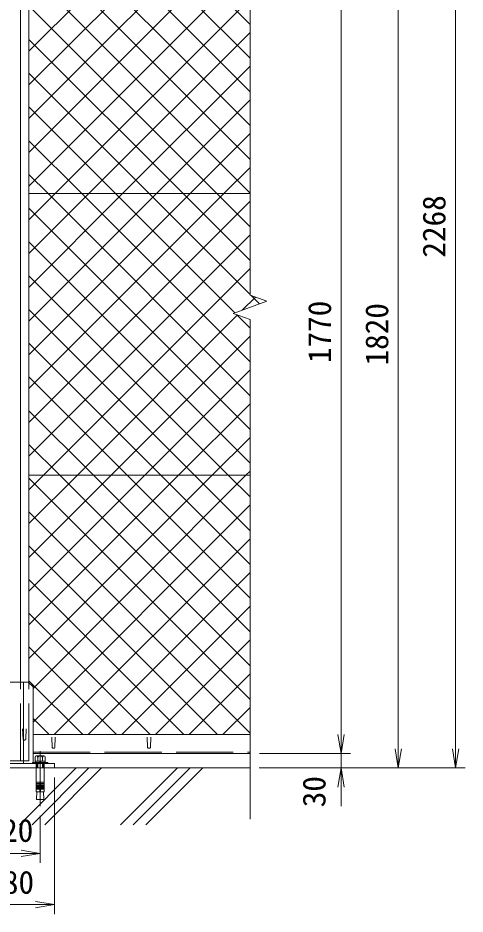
# Model space of a CAD drawing. Units: millimetres, scale not verified. Extents: x -4200 to 4200, y -2970 to 2970.
# Drawn here: x -1222 to -284, y -120 to 1758 of the extents above; entities that cross this region are included whole.
import ezdxf
from ezdxf.enums import TextEntityAlignment as Align

# ---------------------------------------------------------------- set-up
doc = ezdxf.new("R2010")
doc.units = ezdxf.units.MM
doc.header["$LTSCALE"] = 20
doc.linetypes.add('DASHED', pattern=[7.5, 6, -1.5])
doc.linetypes.add('USER1', pattern=[50.8, 31.75, -6.35, 6.35, -6.35])
for name, color, linetype, lineweight in [('0-1_D-STR1', 1, 'Continuous', 18), ('0-2_D-STR2', 7, 'Continuous', 9), ('0-3_D-BMK', 2, 'USER1', 13), ('0-4_D-STR-DIM', 7, 'Continuous', 9), ('0-5_D-STR3', 3, 'Continuous', 13), ('0-7_0', 7, 'Continuous', 9), ('0-9_D-BGD', 7, 'Continuous', 9), ('0-A_D-DCR-HCH', 7, 'Continuous', 9)]:
    doc.layers.add(name, color=color, linetype=linetype, lineweight=lineweight)
doc.styles.add('ＭＳ ゴシック', font='')
doc.styles.get('ＭＳ ゴシック').set_extended_font_data('MS Gothic')

# ---------------------------------------------------------------- blocks, each defined once
blk = doc.blocks.new('_Open')
at = {"layer": '0-7_0'}
blk.add_line((-20, 3.33), (0, 0), dxfattribs=at)
blk.add_lwpolyline([(-20, -3.33), (0, 0), (-20, 0)], dxfattribs=at)

msp = doc.modelspace()

# ---------------------------------------------------------------- linework, layer by layer
at = {"layer": '0-1_D-STR1'}
for p, q in [((-1215.97, 366.45), (-1215.97, 2454.29)), ((-1198.47, 364.95), (-1198.47, 2454.29)), ((-734.97, 256.45), (-1189.97, 256.45)), ((-1149.97, 229.58), (-1150.72, 251.08)), ((-1143.97, 229.58), (-1143.22, 251.08)), ((-949.97, 229.58), (-950.72, 251.08)), ((-943.97, 229.58), (-943.22, 251.08)), ((-1189.97, 216.45), (-734.97, 216.45))]:
    msp.add_line(p, q, dxfattribs=at)
at = {"layer": '0-1_D-STR1', "linetype": 'DASHED'}
for p, q in [((-1215.97, 201.45), (-1215.97, 366.45)), ((-1198.47, 201.45), (-1198.47, 364.95)), ((-1210.97, 246.79), (-1211.72, 268.29)), ((-1204.97, 246.79), (-1204.22, 268.29)), ((-1189.97, 219.45), (-734.97, 219.45)), ((-1271.47, 201.45), (-1198.47, 201.45))]:
    msp.add_line(p, q, dxfattribs=at)
msp.add_arc((-1207.97, 248.04), 3.25, 202.61986, 337.38014, dxfattribs=at)
at = {"layer": '0-1_D-STR1'}
for centre in [(-1146.97, 230.83), (-946.97, 230.83)]:
    msp.add_arc(centre, 3.25, 202.61986, 337.38014, dxfattribs=at)
at = {"layer": '0-2_D-STR2'}
for p, q in [((-1198.47, 1688.21), (-920.23, 1966.45)), ((-1198.47, 1617.5), (-849.52, 1966.45)), ((-734.97, 1673.49), (-1027.94, 1966.45)), ((-734.97, 1744.2), (-957.23, 1966.45)), ((-1198.47, 1476.08), (-734.97, 1939.58)), ((-734.97, 1461.36), (-1198.47, 1924.86)), ((-1198.47, 1405.37), (-734.97, 1868.87)), ((-734.97, 1390.65), (-1198.47, 1854.15)), ((-1143.43, 1389.7), (-734.97, 1798.16)), ((-804.74, 1389.7), (-1198.47, 1783.44)), ((-1072.72, 1389.7), (-734.97, 1727.45)), ((-875.45, 1389.7), (-1198.47, 1712.73)), ((-1002.01, 1389.7), (-734.97, 1656.74)), ((-931.3, 1389.7), (-734.97, 1586.03)), ((-860.59, 1389.7), (-734.97, 1515.32)), ((-1087.58, 1389.7), (-1198.47, 1500.59)), ((-1158.29, 1389.7), (-1198.47, 1429.88)), ((-789.88, 1389.7), (-734.97, 1444.61)), ((-1198.47, 1334.66), (-1143.43, 1389.7)), ((-1198.47, 1263.95), (-1072.72, 1389.7)), ((-1198.47, 1193.24), (-1002.01, 1389.7)), ((-1198.47, 1122.53), (-931.3, 1389.7)), ((-1198.47, 1051.82), (-860.59, 1389.7)), ((-1198.47, 981.11), (-789.88, 1389.7)), ((-734.97, 966.38), (-1158.29, 1389.7)), ((-734.97, 1037.09), (-1087.58, 1389.7)), ((-734.97, 1249.23), (-875.45, 1389.7)), ((-734.97, 1319.94), (-804.74, 1389.7)), ((-1198.47, 910.4), (-734.97, 1373.9)), ((-734.97, 895.67), (-1198.47, 1359.17)), ((-1198.47, 839.68), (-734.97, 1303.18)), ((-734.97, 824.96), (-1198.47, 1288.46)), ((-780.43, 799.7), (-1198.47, 1217.75)), ((-751.18, 1145.55), (-723.73, 1173.01)), ((-715.13, 1158.68), (-732.76, 1176.3)), ((-851.14, 799.7), (-1198.47, 1147.04)), ((-734.97, 1107.81), (-763.27, 1136.1)), ((-1026.32, 799.7), (-734.97, 1091.05)), ((-921.85, 799.7), (-1198.47, 1076.33)), ((-955.61, 799.7), (-734.97, 1020.34)), ((-992.56, 799.7), (-1198.47, 1005.62)), ((-884.9, 799.7), (-734.97, 949.63)), ((-1063.27, 799.7), (-1198.47, 934.91)), ((-1133.98, 799.7), (-1198.47, 864.2)), ((-814.19, 799.7), (-734.97, 878.92)), ((-1198.47, 627.55), (-1026.32, 799.7)), ((-1198.47, 556.84), (-955.61, 799.7)), ((-1198.47, 486.13), (-884.9, 799.7)), ((-1198.47, 415.42), (-814.19, 799.7)), ((-734.97, 329.99), (-1198.47, 793.49)), ((-734.97, 400.7), (-1133.98, 799.7)), ((-734.97, 471.41), (-1063.27, 799.7)), ((-734.97, 542.12), (-992.56, 799.7)), ((-734.97, 612.83), (-921.85, 799.7)), ((-734.97, 683.54), (-851.14, 799.7)), ((-734.97, 754.25), (-780.43, 799.7)), ((-1189.97, 282.5), (-734.97, 737.5)), ((-734.97, 259.28), (-1198.47, 722.78)), ((-1145.31, 256.45), (-734.97, 666.79)), ((-802.86, 256.45), (-1198.47, 652.07)), ((-1074.6, 256.45), (-734.97, 596.08)), ((-873.57, 256.45), (-1198.47, 581.36)), ((-944.28, 256.45), (-1198.47, 510.65)), ((-1003.89, 256.45), (-734.97, 525.37)), ((-933.18, 256.45), (-734.97, 454.66)), ((-1014.99, 256.45), (-1198.47, 439.93)), ((-862.47, 256.45), (-734.97, 383.95)), ((-1085.7, 256.45), (-1198.47, 369.22)), ((-791.76, 256.45), (-734.97, 313.24)), ((-1156.41, 256.45), (-1189.97, 290.01))]:
    msp.add_line(p, q, dxfattribs=at)
for points in [[(-734.97, 1602.78), (-1098.65, 1966.45), (-1126.65, 1994.45), (-1135.65, 2003.45), (-1138.65, 2006.45), (-1198.47, 2066.28)], [(-1198.47, 1546.79), (-778.81, 1966.45), (-750.81, 1994.45), (-741.81, 2003.45), (-738.81, 2006.45), (-734.97, 2010.29)], [(-734.97, 1532.07), (-1169.36, 1966.45), (-1197.36, 1994.45), (-1198.47, 1995.57)], [(-734.97, 1178.52), (-946.16, 1389.7), (-1198.47, 1642.02)], [(-766.98, 1139.81), (-1016.87, 1389.7), (-1198.47, 1571.31)], [(-1198.47, 768.97), (-1167.75, 799.7), (-734.97, 1232.47)], [(-1198.47, 698.26), (-1097.03, 799.7), (-761.34, 1135.4)], [(-1189.97, 353.21), (-743.48, 799.7), (-734.97, 808.21)]]:
    msp.add_lwpolyline(points, dxfattribs=at)
at = {"layer": '0-3_D-BMK'}
msp.add_line((-1174.97, 221.36), (-1174.97, 106.36), dxfattribs=at)
at = {"layer": '0-4_D-STR-DIM'}
for p, q in [((-734.97, 2517.62), (-734.97, 1177.11)), ((-303.93, 226.45), (-303.93, 2414.29)), ((-423.93, 1966.45), (-423.93, 226.45)), ((-543.93, 1946.45), (-543.93, 256.45)), ((-770.21, 1138.63), (-699.74, 1164.28)), ((-699.74, 1164.28), (-734.97, 1177.11)), ((-734.97, 1125.8), (-770.21, 1138.63)), ((-734.97, 1125.8), (-734.97, 79.15)), ((-543.93, 256.45), (-543.93, 296.45)), ((-714.97, 216.45), (-523.93, 216.45)), ((-714.97, 216.45), (-523.93, 216.45)), ((-543.93, 216.45), (-543.93, 186.45)), ((-715.57, 186.45), (-403.93, 186.45)), ((-715.57, 186.45), (-523.93, 186.45)), ((-715.57, 186.45), (-283.93, 186.45)), ((-1144.97, 166.45), (-1144.97, -119.69)), ((-543.93, 146.45), (-543.93, 106.45)), ((-1174.97, 86.36), (-1174.97, -12.51)), ((-1254.97, 7.49), (-1214.97, 7.49)), ((-1284.97, -99.69), (-1184.97, -99.69))]:
    msp.add_line(p, q, dxfattribs=at)
at = {"layer": '0-5_D-STR3'}
for p, q in [((-734.97, 1389.7), (-1198.47, 1389.7)), ((-734.97, 799.7), (-1198.47, 799.7)), ((-1269.97, 366.45), (-1199.97, 366.45)), ((-1209.97, 195.45), (-1209.97, 366.45)), ((-1199.97, 366.45), (-1189.97, 356.45)), ((-1189.97, 197.75), (-1189.97, 356.45))]:
    msp.add_line(p, q, dxfattribs=at)
at = {"layer": '0-5_D-STR3', "lineweight": 18}
for p, q in [((-1185.37, 209.05), (-1185.37, 200.75)), ((-1167.18, 211.55), (-1182.77, 211.55)), ((-1180.97, 211.55), (-1168.97, 211.55)), ((-1180.17, 200.75), (-1180.17, 209.05)), ((-1169.78, 200.75), (-1169.78, 209.05)), ((-1164.58, 200.75), (-1164.58, 209.05)), ((-1190.97, 197.75), (-1190.97, 195.45)), ((-1158.97, 197.75), (-1190.97, 197.75)), ((-1190.97, 195.45), (-1158.97, 195.45)), ((-1164.22, 200.75), (-1185.72, 200.75)), ((-1185.72, 200.75), (-1185.72, 197.75)), ((-1185.72, 197.75), (-1164.22, 197.75)), ((-1185.37, 200.75), (-1164.58, 200.75)), ((-1180.97, 195.45), (-1180.97, 186.45)), ((-1179.89, 186.45), (-1179.89, 195.45)), ((-1176.47, 200.75), (-1175.67, 197.75)), ((-1173.47, 197.75), (-1174.28, 200.75)), ((-1170.05, 186.45), (-1170.05, 195.45)), ((-1168.97, 186.45), (-1168.97, 195.45)), ((-1164.22, 197.75), (-1164.22, 200.75)), ((-1158.97, 195.45), (-1158.97, 197.75)), ((-1183.62, 186.45), (-1183.62, 156.42)), ((-1166.32, 186.45), (-1166.32, 156.42)), ((-1175.97, 156.42), (-1183.62, 156.42)), ((-1183.62, 153.92), (-1183.19, 156.38)), ((-1183.62, 153.92), (-1175.97, 153.92)), ((-1183.62, 153.92), (-1183.62, 152.42)), ((-1183.62, 152.42), (-1175.97, 152.42)), ((-1183.62, 149.92), (-1183.19, 152.38)), ((-1175.97, 156.42), (-1175.97, 136.45)), ((-1173.97, 156.42), (-1166.32, 156.42)), ((-1173.97, 156.42), (-1173.97, 136.45)), ((-1166.32, 153.92), (-1173.97, 153.92)), ((-1166.32, 152.42), (-1173.97, 152.42)), ((-1166.32, 153.92), (-1166.76, 156.38)), ((-1166.32, 149.92), (-1166.76, 152.38)), ((-1166.32, 153.92), (-1166.32, 152.42)), ((-1183.62, 149.92), (-1175.97, 149.92)), ((-1183.62, 149.92), (-1183.62, 148.42)), ((-1183.62, 148.42), (-1175.97, 148.42)), ((-1183.62, 145.92), (-1183.19, 148.38)), ((-1183.62, 145.92), (-1175.97, 145.92)), ((-1183.62, 145.92), (-1183.62, 144.42)), ((-1183.62, 141.95), (-1183.19, 144.42)), ((-1183.62, 144.42), (-1175.97, 144.42)), ((-1183.62, 141.95), (-1175.97, 141.95)), ((-1183.62, 141.95), (-1183.62, 136.45)), ((-1183.62, 136.45), (-1166.32, 136.45)), ((-1181.64, 136.45), (-1182.55, 120.35)), ((-1166.32, 149.92), (-1173.97, 149.92)), ((-1166.32, 148.42), (-1173.97, 148.42)), ((-1166.32, 145.92), (-1173.97, 145.92)), ((-1166.32, 144.42), (-1173.97, 144.42)), ((-1166.32, 141.95), (-1173.97, 141.95)), ((-1168.31, 136.45), (-1167.4, 120.35)), ((-1166.32, 145.92), (-1166.76, 148.38)), ((-1166.32, 141.95), (-1166.76, 144.42)), ((-1166.32, 149.92), (-1166.32, 148.42)), ((-1166.32, 145.92), (-1166.32, 144.42)), ((-1166.32, 141.95), (-1166.32, 136.45)), ((-1167.4, 120.35), (-1182.55, 120.35))]:
    msp.add_line(p, q, dxfattribs=at)
at = {"layer": '0-5_D-STR3', "linetype": 'DASHED'}
for p, q in [((-1183.49, 186.45), (-1183.49, 195.45)), ((-1166.47, 186.45), (-1166.47, 195.45)), ((-1166.47, 186.45), (-1166.47, 195.45))]:
    msp.add_line(p, q, dxfattribs=at)
at = {"layer": '0-5_D-STR3'}
msp.add_lwpolyline([(-1324.97, 186.45), (-1144.97, 186.45), (-1144.97, 195.45), (-1324.97, 195.45)], close=True, dxfattribs=at)
at = {"layer": '0-5_D-STR3', "lineweight": 18}
for centre, radius, start, end in [((-1182.77, 208.95), 2.6, 2.20423, 177.79577), ((-1174.97, 204.9), 6.65, 38.61324, 141.38676), ((-1167.18, 208.95), 2.6, 2.20423, 177.79577), ((-1174.97, 156.42), 1, 0, 180)]:
    msp.add_arc(centre, radius, start, end, dxfattribs=at)
at = {"layer": '0-9_D-BGD'}
msp.add_line((-3559.97, 186.45), (-734.97, 186.45), dxfattribs=at)
at = {"layer": '0-A_D-DCR-HCH'}
for p, q in [((-1218.38, 67.39), (-1099.32, 186.45)), ((-1191.86, 67.39), (-1072.8, 186.45)), ((-1165.35, 67.39), (-1046.29, 186.45)), ((-1006.25, 67.39), (-887.19, 186.45)), ((-979.73, 67.39), (-860.67, 186.45)), ((-953.22, 67.39), (-834.15, 186.45))]:
    msp.add_line(p, q, dxfattribs=at)

# ---------------------------------------------------------------- block references
at = {"layer": '0-4_D-STR-DIM', "xscale": 2, "yscale": 2}
for p, rotation in [((-543.93, 216.45), 270), ((-543.93, 216.45), 270), ((-423.93, 186.45), 270), ((-303.93, 186.45), 270), ((-543.93, 186.45), 90)]:
    msp.add_blockref('_Open', p, dxfattribs=dict(at, rotation=rotation))
for p in [(-1174.97, 7.49), (-1144.97, -99.69)]:
    msp.add_blockref('_Open', p, dxfattribs=at)

# ---------------------------------------------------------------- texts
at = {"layer": '0-4_D-STR-DIM', "style": 'ＭＳ ゴシック'}
for s, p in [('2268', (-310.68, 1255.5)), ('1770', (-550.68, 1034.55)), ('1820', (-430.68, 1029.55)), ('30', (-562.19, 104.03))]:
    msp.add_text(s, height=48.09, rotation=90, dxfattribs=at).set_placement(p, align=Align.BOTTOM_LEFT)
for s, p in [('120', (-1287.5, 17.16)), ('180', (-1285.9, -91.55))]:
    msp.add_text(s, height=48.09, dxfattribs=at).set_placement(p, align=Align.BOTTOM_LEFT)

doc.saveas('drawing.dxf')
